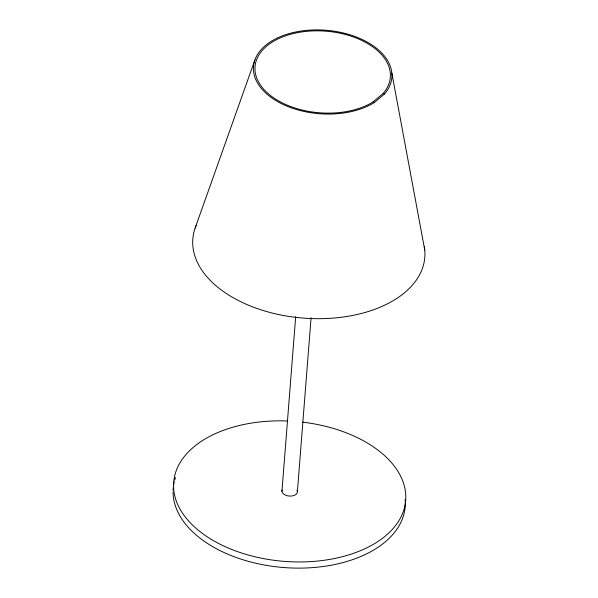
<?xml version="1.0" encoding="UTF-8"?>
<svg xmlns="http://www.w3.org/2000/svg" width="598" height="598" viewBox="0 0 598 598"><rect width="100%" height="100%" fill="white"/><g stroke="black" fill="none" stroke-linecap="round" stroke-linejoin="round"><path stroke-width="0.9" d="M281.942 491.279L295.696 316.477M297.4 491.526L311.08 317.658M195.15 228.047L254.875 60.002M383.124 93.505A67.858 40.933 4.5 0 0 324.826 31.096A67.858 40.933 4.5 0 0 260.422 85.013A67.858 40.933 4.5 0 0 373.152 101.847L383.124 93.505L384.499 93.991L374.311 102.527A69.413 41.867 4.5 0 1 258.994 85.312A69.413 41.867 4.5 0 1 324.878 30.162A69.413 41.867 4.5 0 1 384.499 93.991M373.152 101.847L374.311 102.527M391.847 73.106L424.759 250.016M302.566 422.158A116.356 70.183 4.5 0 1 386.009 535.479A116.356 70.183 4.5 0 1 187.608 519.849A116.356 70.183 4.5 0 1 287.795 420.992M297.027 490.308A7.759 4.679 4.5 0 1 290.097 496.108A7.759 4.679 4.5 0 1 282.092 490.068M405.13 499.45A116.356 70.183 4.5 0 1 292.609 568.025A116.356 70.183 4.5 0 1 173.061 492.005M173.091 490.166A116.356 70.183 4.5 0 1 173.285 487.4M173.51 485.569A116.356 70.183 4.5 0 1 174.212 481.928M174.676 480.134A116.356 70.183 4.5 0 1 175.52 477.481M424.303 246.518A116.356 70.183 4.5 0 1 300.794 317.882A116.356 70.183 4.5 0 1 196.114 225.543"/></g></svg>
